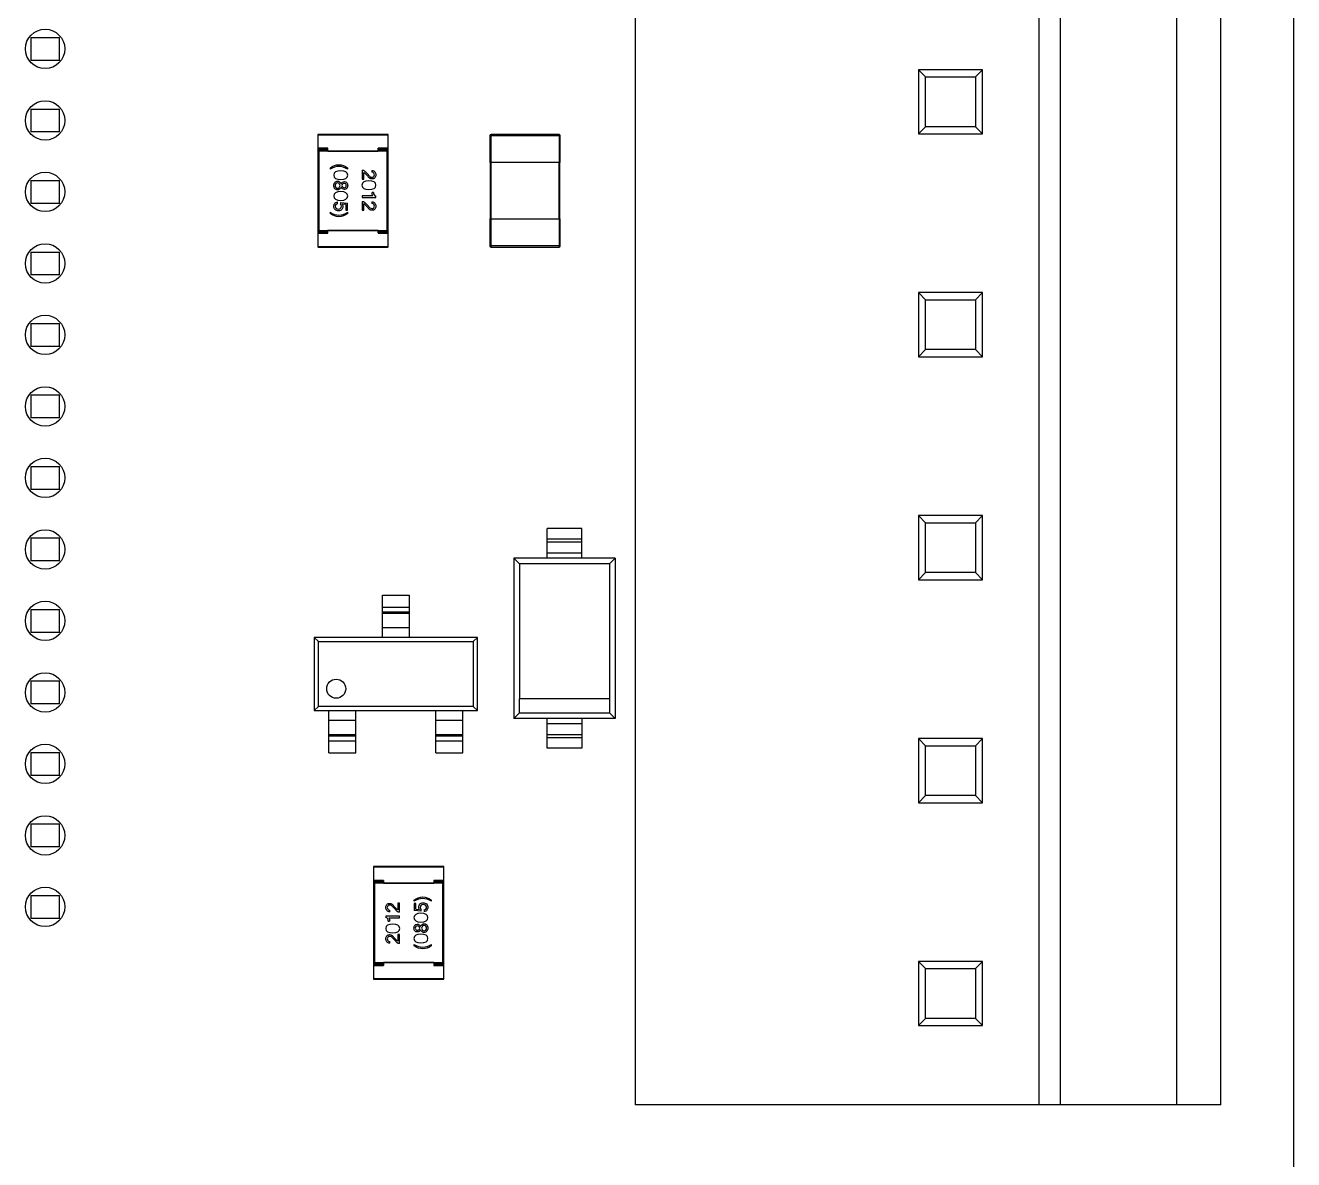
# Model space of a CAD drawing. Header units: inches. Extents: x 1.24 to 10.48, y 2 to 7.32.
# Drawn here: x 9.589 to 10.476, y 3.976 to 4.769 of the extents above; entities that cross this region are included whole.
import ezdxf

# ---------------------------------------------------------------- set-up
doc = ezdxf.new("R2010")
doc.units = ezdxf.units.IN
doc.header["$LTSCALE"] = 0.605
doc.header["$MEASUREMENT"] = 0
doc.layers.get('0').update_dxf_attribs({"linetype": 'CONTINUOUS'})

msp = doc.modelspace()

# ---------------------------------------------------------------- linework, layer by layer
at = {"color": 7, "linetype": 'Continuous'}
for p, q in [((10.47639, 7.31541), (10.47639, 2.19041)), ((10.01592, 4.01404), (10.01592, 5.57309)), ((10.2982, 5.57309), (10.2982, 4.01404)), ((10.39439, 5.57309), (10.39439, 4.01404)), ((10.42537, 4.01404), (10.42537, 5.57309)), ((9.59302, 4.76058), (9.61302, 4.76058)), ((9.59302, 4.76058), (9.59302, 4.74458)), ((9.61302, 4.74458), (9.61302, 4.76058)), ((9.61302, 4.74458), (9.59302, 4.74458)), ((10.25883, 4.73806), (10.21395, 4.73806)), ((10.21395, 4.73806), (10.21897, 4.73304)), ((10.21395, 4.73806), (10.21395, 4.69318)), ((10.25381, 4.73304), (10.25883, 4.73806)), ((10.25883, 4.69318), (10.25883, 4.73806)), ((10.21897, 4.73304), (10.25381, 4.73304)), ((10.21897, 4.6982), (10.21897, 4.73304)), ((10.25381, 4.73304), (10.25381, 4.6982)), ((9.59302, 4.71058), (9.61302, 4.71058)), ((9.59302, 4.71058), (9.59302, 4.69458)), ((9.61302, 4.69458), (9.61302, 4.71058)), ((9.61302, 4.69458), (9.59302, 4.69458)), ((10.21395, 4.69318), (10.21897, 4.6982)), ((10.21395, 4.69318), (10.25883, 4.69318)), ((10.25381, 4.6982), (10.21897, 4.6982)), ((10.25381, 4.6982), (10.25883, 4.69318)), ((9.79378, 4.69258), (9.79378, 4.61423)), ((9.8428, 4.69278), (9.79398, 4.69278)), ((9.843, 4.61423), (9.843, 4.69258)), ((9.91417, 4.69199), (9.91417, 4.6731)), ((9.9626, 4.69278), (9.91496, 4.69278)), ((9.96338, 4.6731), (9.96338, 4.69199)), ((9.80067, 4.68195), (9.79378, 4.68195)), ((9.79457, 4.68116), (9.79378, 4.68195)), ((9.79398, 4.68294), (9.80067, 4.68294)), ((9.79398, 4.68195), (9.79398, 4.68294)), ((9.84221, 4.68116), (9.79457, 4.68116)), ((9.79457, 4.68116), (9.79457, 4.62565)), ((9.80067, 4.68294), (9.80087, 4.68313)), ((9.80067, 4.68294), (9.80067, 4.68135)), ((9.80087, 4.68119), (9.83591, 4.68119)), ((9.83611, 4.68294), (9.83591, 4.68313)), ((9.83611, 4.68294), (9.8428, 4.68294)), ((9.83611, 4.68135), (9.83611, 4.68294)), ((9.843, 4.68195), (9.83611, 4.68195)), ((9.84221, 4.68116), (9.843, 4.68195)), ((9.84221, 4.62565), (9.84221, 4.68116)), ((9.8428, 4.68195), (9.8428, 4.68294)), ((9.80239, 4.66931), (9.80239, 4.66848)), ((9.8147, 4.66848), (9.8147, 4.66931)), ((9.82483, 4.66785), (9.82483, 4.66163)), ((9.82647, 4.66732), (9.8284, 4.66537)), ((9.83167, 4.66763), (9.83167, 4.66638)), ((9.96338, 4.6731), (9.91417, 4.6731)), ((9.91437, 4.6731), (9.91437, 4.63373)), ((9.96319, 4.63373), (9.96319, 4.6731)), ((9.59302, 4.66058), (9.61302, 4.66058)), ((9.59302, 4.66058), (9.59302, 4.64458)), ((9.61302, 4.64458), (9.61302, 4.66058)), ((9.80955, 4.65706), (9.80869, 4.65846)), ((9.82483, 4.66163), (9.82595, 4.66163)), ((9.82595, 4.66163), (9.82595, 4.66617)), ((9.82994, 4.66222), (9.82775, 4.66446)), ((9.8284, 4.66537), (9.83022, 4.66343)), ((9.80869, 4.65565), (9.80955, 4.65706)), ((9.83222, 4.64994), (9.82483, 4.64994)), ((9.82483, 4.64994), (9.82483, 4.64874)), ((9.82483, 4.64874), (9.83439, 4.64874)), ((9.83269, 4.6522), (9.83173, 4.6522)), ((9.83439, 4.64874), (9.83439, 4.64966)), ((9.61302, 4.64458), (9.59302, 4.64458)), ((9.80761, 4.64431), (9.80761, 4.64555)), ((9.80958, 4.64522), (9.81454, 4.64482)), ((9.80958, 4.64522), (9.80958, 4.64427)), ((9.81343, 4.64379), (9.81082, 4.64399)), ((9.81343, 4.64379), (9.81343, 4.63978)), ((9.81343, 4.63978), (9.81454, 4.63978)), ((9.81454, 4.63978), (9.81454, 4.64482)), ((9.82483, 4.64595), (9.82483, 4.63973)), ((9.82595, 4.63973), (9.82595, 4.64427)), ((9.82647, 4.64542), (9.8284, 4.64347)), ((9.82994, 4.64032), (9.82775, 4.64256)), ((9.8284, 4.64347), (9.83022, 4.64152)), ((9.83167, 4.64573), (9.83167, 4.64448)), ((9.80239, 4.63833), (9.80239, 4.6375)), ((9.8147, 4.6375), (9.8147, 4.63833)), ((9.82483, 4.63973), (9.82595, 4.63973)), ((9.91417, 4.63373), (9.96338, 4.63373)), ((9.91417, 4.63373), (9.91417, 4.61483)), ((9.96338, 4.61483), (9.96338, 4.63373)), ((9.79378, 4.62486), (9.79457, 4.62565)), ((9.79378, 4.62486), (9.80067, 4.62486)), ((9.79398, 4.62388), (9.79398, 4.62486)), ((9.80067, 4.62388), (9.79398, 4.62388)), ((9.79457, 4.62565), (9.84221, 4.62565)), ((9.80067, 4.62547), (9.80067, 4.62388)), ((9.80067, 4.62388), (9.80087, 4.62368)), ((9.83591, 4.62562), (9.80087, 4.62562)), ((9.83611, 4.62388), (9.83591, 4.62368)), ((9.83611, 4.62388), (9.83611, 4.62547)), ((9.83611, 4.62486), (9.843, 4.62486)), ((9.8428, 4.62388), (9.83611, 4.62388)), ((9.84221, 4.62565), (9.843, 4.62486)), ((9.8428, 4.62388), (9.8428, 4.62486)), ((9.79398, 4.61404), (9.8428, 4.61404)), ((9.91496, 4.61404), (9.9626, 4.61404)), ((9.59302, 4.61058), (9.61302, 4.61058)), ((9.59302, 4.61058), (9.59302, 4.59458)), ((9.61302, 4.59458), (9.61302, 4.61058)), ((9.61302, 4.59458), (9.59302, 4.59458)), ((10.25883, 4.58215), (10.21395, 4.58215)), ((10.21897, 4.57713), (10.21395, 4.58215)), ((10.21395, 4.58215), (10.21395, 4.53727)), ((10.25883, 4.58215), (10.25381, 4.57713)), ((10.25883, 4.53727), (10.25883, 4.58215)), ((10.21897, 4.57713), (10.25381, 4.57713)), ((10.21897, 4.54229), (10.21897, 4.57713)), ((10.25381, 4.57713), (10.25381, 4.54229)), ((9.59302, 4.56058), (9.61302, 4.56058)), ((9.59302, 4.56058), (9.59302, 4.54458)), ((9.61302, 4.54458), (9.61302, 4.56058)), ((9.61302, 4.54458), (9.59302, 4.54458)), ((10.21897, 4.54229), (10.21395, 4.53727)), ((10.25381, 4.54229), (10.21897, 4.54229)), ((10.25883, 4.53727), (10.25381, 4.54229)), ((10.21395, 4.53727), (10.25883, 4.53727)), ((9.59302, 4.51058), (9.61302, 4.51058)), ((9.59302, 4.51058), (9.59302, 4.49458)), ((9.61302, 4.49458), (9.61302, 4.51058)), ((9.61302, 4.49458), (9.59302, 4.49458)), ((9.59302, 4.46058), (9.61302, 4.46058)), ((9.59302, 4.46058), (9.59302, 4.44458)), ((9.61302, 4.44458), (9.61302, 4.46058)), ((9.61302, 4.44458), (9.59302, 4.44458)), ((10.25883, 4.42625), (10.21395, 4.42625)), ((10.21897, 4.42123), (10.21395, 4.42625)), ((10.21395, 4.42625), (10.21395, 4.38136)), ((10.21897, 4.42123), (10.25381, 4.42123)), ((10.21897, 4.38639), (10.21897, 4.42123)), ((10.25883, 4.42625), (10.25381, 4.42123)), ((10.25381, 4.42123), (10.25381, 4.38639)), ((10.25883, 4.38136), (10.25883, 4.42625)), ((9.59302, 4.41058), (9.61302, 4.41058)), ((9.59302, 4.41058), (9.59302, 4.39458)), ((9.61302, 4.39458), (9.61302, 4.41058)), ((9.97849, 4.41718), (9.95428, 4.41718)), ((9.95428, 4.39651), (9.95428, 4.41718)), ((9.97849, 4.39651), (9.97849, 4.41718)), ((9.97849, 4.40761), (9.95428, 4.40761)), ((9.61302, 4.39458), (9.59302, 4.39458)), ((10.00182, 4.39651), (9.93095, 4.39651)), ((9.93095, 4.39651), (9.93499, 4.39247)), ((9.93095, 4.39651), (9.93095, 4.28431)), ((9.99778, 4.39247), (9.93499, 4.39247)), ((9.93499, 4.39247), (9.93499, 4.29819)), ((9.99778, 4.39247), (10.00182, 4.39651)), ((9.99778, 4.39247), (9.99778, 4.29819)), ((10.00182, 4.39651), (10.00182, 4.28431)), ((10.21897, 4.38639), (10.21395, 4.38136)), ((10.25381, 4.38639), (10.21897, 4.38639)), ((10.25883, 4.38136), (10.25381, 4.38639)), ((10.21395, 4.38136), (10.25883, 4.38136)), ((9.83894, 4.37053), (9.85784, 4.37053)), ((9.83894, 4.341), (9.83894, 4.37053)), ((9.85784, 4.341), (9.85784, 4.37053)), ((9.59302, 4.36058), (9.61302, 4.36058)), ((9.59302, 4.36058), (9.59302, 4.34458)), ((9.61302, 4.34458), (9.61302, 4.36058)), ((9.61302, 4.34458), (9.59302, 4.34458)), ((9.90548, 4.341), (9.7913, 4.341)), ((9.79421, 4.3381), (9.7913, 4.341)), ((9.7913, 4.341), (9.7913, 4.28982)), ((9.90548, 4.341), (9.90257, 4.3381)), ((9.90548, 4.28982), (9.90548, 4.341)), ((9.79421, 4.3381), (9.90257, 4.3381)), ((9.79421, 4.29273), (9.79421, 4.3381)), ((9.90257, 4.3381), (9.90257, 4.29273)), ((9.59302, 4.31058), (9.61302, 4.31058)), ((9.59302, 4.31058), (9.59302, 4.29458)), ((9.61302, 4.29458), (9.61302, 4.31058)), ((9.61302, 4.29458), (9.59302, 4.29458)), ((9.99779, 4.29819), (9.93499, 4.29819)), ((9.93499, 4.28834), (9.93499, 4.29819)), ((9.99779, 4.29819), (9.99779, 4.28834)), ((9.79421, 4.29273), (9.7913, 4.28982)), ((9.7913, 4.28982), (9.90548, 4.28982)), ((9.90257, 4.29273), (9.79421, 4.29273)), ((9.80154, 4.26029), (9.80154, 4.28982)), ((9.82044, 4.26029), (9.82044, 4.28982)), ((9.87634, 4.26029), (9.87634, 4.28982)), ((9.89524, 4.26029), (9.89524, 4.28982)), ((9.90548, 4.28982), (9.90257, 4.29273)), ((9.93499, 4.28834), (9.93095, 4.28431)), ((9.93499, 4.28834), (9.99779, 4.28834)), ((10.00182, 4.28431), (9.99779, 4.28834)), ((10.00182, 4.28431), (9.93095, 4.28431)), ((9.95428, 4.26364), (9.95428, 4.28431)), ((9.97849, 4.28431), (9.97849, 4.26364)), ((9.95428, 4.2732), (9.97849, 4.2732)), ((10.25883, 4.27034), (10.21395, 4.27034)), ((10.21897, 4.26532), (10.21395, 4.27034)), ((10.21395, 4.27034), (10.21395, 4.22546)), ((10.25883, 4.27034), (10.25381, 4.26532)), ((10.25883, 4.22546), (10.25883, 4.27034)), ((9.59302, 4.26058), (9.61302, 4.26058)), ((9.59302, 4.26058), (9.59302, 4.24458)), ((9.61302, 4.24458), (9.61302, 4.26058)), ((9.80154, 4.26029), (9.82044, 4.26029)), ((9.87634, 4.26029), (9.89524, 4.26029)), ((9.97849, 4.26364), (9.95428, 4.26364)), ((10.21897, 4.26532), (10.25381, 4.26532)), ((10.21897, 4.23048), (10.21897, 4.26532)), ((10.25381, 4.26532), (10.25381, 4.23048)), ((9.61302, 4.24458), (9.59302, 4.24458)), ((10.21897, 4.23048), (10.21395, 4.22546)), ((10.21395, 4.22546), (10.25883, 4.22546)), ((10.25381, 4.23048), (10.21897, 4.23048)), ((10.25883, 4.22546), (10.25381, 4.23048)), ((9.59302, 4.21058), (9.61302, 4.21058)), ((9.59302, 4.21058), (9.59302, 4.19458)), ((9.61302, 4.19458), (9.61302, 4.21058)), ((9.61302, 4.19458), (9.59302, 4.19458)), ((9.83278, 4.18058), (9.83278, 4.10224)), ((9.88179, 4.18078), (9.83297, 4.18078)), ((9.88199, 4.10224), (9.88199, 4.18058)), ((9.83967, 4.16995), (9.83278, 4.16995)), ((9.83356, 4.16917), (9.83278, 4.16995)), ((9.83297, 4.17094), (9.83967, 4.17094)), ((9.83297, 4.17094), (9.83297, 4.16995)), ((9.83967, 4.17094), (9.83986, 4.17114)), ((9.83967, 4.17094), (9.83967, 4.16935)), ((9.8751, 4.17094), (9.8749, 4.17114)), ((9.8751, 4.17094), (9.88179, 4.17094)), ((9.8751, 4.16935), (9.8751, 4.17094)), ((9.88199, 4.16995), (9.8751, 4.16995)), ((9.88199, 4.16995), (9.8812, 4.16917)), ((9.88179, 4.17094), (9.88179, 4.16995)), ((9.8812, 4.16917), (9.83356, 4.16917)), ((9.83356, 4.16917), (9.83356, 4.11366)), ((9.83986, 4.1692), (9.8749, 4.1692)), ((9.8812, 4.11366), (9.8812, 4.16917)), ((9.59302, 4.16058), (9.61302, 4.16058)), ((9.59302, 4.16058), (9.59302, 4.14458)), ((9.61302, 4.14458), (9.61302, 4.16058)), ((9.84737, 4.15135), (9.84555, 4.15329)), ((9.84584, 4.1545), (9.84802, 4.15226)), ((9.85094, 4.15509), (9.84983, 4.15509)), ((9.84983, 4.15509), (9.84983, 4.15055)), ((9.85094, 4.14887), (9.85094, 4.15509)), ((9.86107, 4.15731), (9.86107, 4.15649)), ((9.86235, 4.15504), (9.86123, 4.15504)), ((9.86123, 4.15504), (9.86123, 4.15)), ((9.86235, 4.15103), (9.86235, 4.15504)), ((9.87338, 4.15649), (9.87338, 4.15731)), ((9.61302, 4.14458), (9.59302, 4.14458)), ((9.85094, 4.14608), (9.84139, 4.14608)), ((9.84139, 4.14608), (9.84139, 4.14516)), ((9.84355, 4.14488), (9.85094, 4.14488)), ((9.8441, 4.14909), (9.8441, 4.15034)), ((9.8493, 4.1494), (9.84737, 4.15135)), ((9.85094, 4.14488), (9.85094, 4.14608)), ((9.86619, 4.1496), (9.86123, 4.15)), ((9.86235, 4.15103), (9.86495, 4.15083)), ((9.86619, 4.1496), (9.86619, 4.15055)), ((9.86816, 4.15051), (9.86816, 4.14926)), ((9.84309, 4.14262), (9.84404, 4.14262)), ((9.86709, 4.13917), (9.86622, 4.13776)), ((9.86622, 4.13776), (9.86709, 4.13636)), ((9.8441, 4.12719), (9.8441, 4.12844)), ((9.84737, 4.12945), (9.84555, 4.13139)), ((9.84584, 4.1326), (9.84802, 4.13036)), ((9.8493, 4.1275), (9.84737, 4.12945)), ((9.85094, 4.13319), (9.84983, 4.13319)), ((9.84983, 4.13319), (9.84983, 4.12865)), ((9.85094, 4.12696), (9.85094, 4.13319)), ((9.86107, 4.12634), (9.86107, 4.12551)), ((9.87338, 4.12551), (9.87338, 4.12634)), ((9.83356, 4.11366), (9.83278, 4.11287)), ((9.83278, 4.11287), (9.83967, 4.11287)), ((9.83297, 4.11287), (9.83297, 4.11188)), ((9.83967, 4.11188), (9.83297, 4.11188)), ((9.83356, 4.11366), (9.8812, 4.11366)), ((9.83967, 4.11347), (9.83967, 4.11188)), ((9.83967, 4.11188), (9.83986, 4.11169)), ((9.8749, 4.11363), (9.83986, 4.11363)), ((9.8751, 4.11188), (9.8749, 4.11169)), ((9.8751, 4.11188), (9.8751, 4.11347)), ((9.8751, 4.11287), (9.88199, 4.11287)), ((9.88179, 4.11188), (9.8751, 4.11188)), ((9.8812, 4.11366), (9.88199, 4.11287)), ((9.88179, 4.11287), (9.88179, 4.11188)), ((10.25883, 4.11444), (10.21395, 4.11444)), ((10.21897, 4.10941), (10.21395, 4.11444)), ((10.21395, 4.11444), (10.21395, 4.06955)), ((10.21897, 4.10941), (10.25381, 4.10941)), ((10.21897, 4.07457), (10.21897, 4.10941)), ((10.25883, 4.11444), (10.25381, 4.10941)), ((10.25381, 4.10941), (10.25381, 4.07457)), ((10.25883, 4.06955), (10.25883, 4.11444)), ((9.83297, 4.10204), (9.88179, 4.10204)), ((10.21897, 4.07457), (10.21395, 4.06955)), ((10.25381, 4.07457), (10.21897, 4.07457)), ((10.25883, 4.06955), (10.25381, 4.07457)), ((10.21395, 4.06955), (10.25883, 4.06955)), ((10.42537, 4.01404), (10.01592, 4.01404))]:
    msp.add_line(p, q, dxfattribs=at)
at = {"color": 9, "linetype": 'Continuous'}
for p, q in [((10.3133, 4.01404), (10.3133, 5.57309)), ((9.79378, 4.69258), (9.843, 4.69258)), ((9.79398, 4.68294), (9.79398, 4.69278)), ((9.8428, 4.69278), (9.8428, 4.68294)), ((9.91417, 4.69199), (9.96338, 4.69199)), ((9.91496, 4.6731), (9.91496, 4.69278)), ((9.9626, 4.69278), (9.9626, 4.6731)), ((9.80087, 4.68313), (9.79378, 4.68313)), ((9.80087, 4.68119), (9.80087, 4.68313)), ((9.843, 4.68313), (9.83591, 4.68313)), ((9.83591, 4.68313), (9.83591, 4.68119)), ((9.91516, 4.63373), (9.91516, 4.6731)), ((9.9624, 4.6731), (9.9624, 4.63373)), ((9.91496, 4.61404), (9.91496, 4.63373)), ((9.9626, 4.63373), (9.9626, 4.61404)), ((9.79378, 4.62368), (9.80087, 4.62368)), ((9.79398, 4.61404), (9.79398, 4.62388)), ((9.80087, 4.62368), (9.80087, 4.62562)), ((9.83591, 4.62562), (9.83591, 4.62368)), ((9.83591, 4.62368), (9.843, 4.62368)), ((9.8428, 4.62388), (9.8428, 4.61404)), ((9.843, 4.61423), (9.79378, 4.61423)), ((9.96338, 4.61483), (9.91417, 4.61483)), ((9.95428, 4.40994), (9.97849, 4.40994)), ((9.95428, 4.40011), (9.97849, 4.40011)), ((9.83894, 4.36228), (9.85784, 4.36228)), ((9.85784, 4.3587), (9.83894, 4.3587)), ((9.85784, 4.3577), (9.83894, 4.3577)), ((9.83894, 4.3479), (9.85784, 4.3479)), ((9.82044, 4.28292), (9.80154, 4.28292)), ((9.89524, 4.28292), (9.87634, 4.28292)), ((9.97849, 4.2807), (9.95428, 4.2807)), ((9.80154, 4.27312), (9.82044, 4.27312)), ((9.80154, 4.27213), (9.82044, 4.27213)), ((9.82044, 4.26855), (9.80154, 4.26855)), ((9.87634, 4.27312), (9.89524, 4.27312)), ((9.87634, 4.27213), (9.89524, 4.27213)), ((9.89524, 4.26855), (9.87634, 4.26855)), ((9.97849, 4.27088), (9.95428, 4.27088)), ((9.83278, 4.18058), (9.88199, 4.18058)), ((9.83297, 4.17094), (9.83297, 4.18078)), ((9.88179, 4.18078), (9.88179, 4.17094)), ((9.83986, 4.17114), (9.83278, 4.17114)), ((9.83986, 4.1692), (9.83986, 4.17114)), ((9.88199, 4.17114), (9.8749, 4.17114)), ((9.8749, 4.17114), (9.8749, 4.1692)), ((9.83278, 4.11169), (9.83986, 4.11169)), ((9.83297, 4.10204), (9.83297, 4.11188)), ((9.83986, 4.11169), (9.83986, 4.11363)), ((9.8749, 4.11363), (9.8749, 4.11169)), ((9.8749, 4.11169), (9.88199, 4.11169)), ((9.88179, 4.11188), (9.88179, 4.10204)), ((9.88199, 4.10224), (9.83278, 4.10224))]:
    msp.add_line(p, q, dxfattribs=at)
at = {"color": 7, "linetype": 'Continuous'}
for centre, radius in [((9.60302, 4.75258), 0.01378), ((9.60302, 4.70258), 0.01378), ((9.60302, 4.65258), 0.01378), ((9.60302, 4.60258), 0.01378), ((9.60302, 4.55258), 0.01378), ((9.60302, 4.50258), 0.01378), ((9.60302, 4.45258), 0.01378), ((9.60302, 4.40258), 0.01378), ((9.60302, 4.35258), 0.01378), ((9.60302, 4.30258), 0.01378), ((9.80666, 4.30518), 0.00665), ((9.60302, 4.25258), 0.01378), ((9.60302, 4.20258), 0.01378), ((9.60302, 4.15258), 0.01378)]:
    msp.add_circle(centre, radius, dxfattribs=at)
for centre, radius, start, end in [((9.79398, 4.69258), 0.000197, 90, 180), ((9.8428, 4.69258), 0.000197, 0, 90), ((9.91496, 4.69199), 0.000787, 90, 180), ((9.9626, 4.69199), 0.000787, 0, 90), ((9.79398, 4.68313), 0.000197, 180, 270), ((9.8428, 4.68313), 0.000197, 270, 0), ((9.79398, 4.62368), 0.000197, 90, 180), ((9.8428, 4.62368), 0.000197, 0, 90), ((9.79398, 4.61423), 0.000197, 180, 270), ((9.8428, 4.61423), 0.000197, 270, 0), ((9.91496, 4.61483), 0.000787, 180, 270), ((9.9626, 4.61483), 0.000787, 270, 0), ((9.83297, 4.18058), 0.000197, 90, 180), ((9.88179, 4.18058), 0.000197, 0, 90), ((9.83297, 4.17114), 0.000197, 180, 270), ((9.88179, 4.17114), 0.000197, 270, 0), ((9.83297, 4.11169), 0.000197, 90, 180), ((9.88179, 4.11169), 0.000197, 0, 90), ((9.83297, 4.10224), 0.000197, 180, 270), ((9.88179, 4.10224), 0.000197, 270, 0)]:
    msp.add_arc(centre, radius, start, end, dxfattribs=at)
for centre, start_param, end_param in [((9.80087, 4.68135), -3.141593, -1.570796), ((9.83591, 4.68135), -1.570796, 0), ((9.80087, 4.62547), 1.570796, 3.141593), ((9.83591, 4.62547), 0, 1.570796), ((9.83986, 4.16935), -3.141593, -1.570796), ((9.8749, 4.16935), -1.570796, 0), ((9.83986, 4.11347), 1.570796, 3.141593), ((9.8749, 4.11347), 0, 1.570796)]:
    msp.add_ellipse(centre, major_axis=(0.000197, 0), ratio=0.769231, start_param=start_param, end_param=end_param, dxfattribs=at)
for points in [[(9.80239, 4.66931), (9.80437, 4.67083), (9.80642, 4.67159), (9.80855, 4.67159)], [(9.80855, 4.6704), (9.80649, 4.6704), (9.80444, 4.66976), (9.80239, 4.66848)], [(9.80983, 4.66742), (9.8066, 4.66742), (9.80499, 4.6664), (9.80499, 4.66436)], [(9.80855, 4.67159), (9.81068, 4.67159), (9.81273, 4.67083), (9.8147, 4.66931)], [(9.8147, 4.66848), (9.81266, 4.66976), (9.81061, 4.6704), (9.80855, 4.6704)], [(9.8147, 4.66436), (9.8147, 4.6664), (9.81308, 4.66742), (9.80983, 4.66742)], [(9.82483, 4.66785), (9.82541, 4.66785), (9.82595, 4.66768), (9.82647, 4.66732)], [(9.83167, 4.66763), (9.83249, 4.66756), (9.83315, 4.66726), (9.83365, 4.66672)], [(9.83365, 4.66672), (9.83414, 4.66618), (9.83439, 4.66547), (9.83439, 4.66459)], [(9.80499, 4.66436), (9.80499, 4.66232), (9.8066, 4.6613), (9.80983, 4.6613)], [(9.80499, 4.65706), (9.80499, 4.65798), (9.80523, 4.65873), (9.80572, 4.6593)], [(9.80572, 4.6593), (9.80621, 4.65987), (9.80685, 4.66015), (9.80764, 4.66015)], [(9.80639, 4.6584), (9.80609, 4.65806), (9.80594, 4.65762), (9.80594, 4.65706)], [(9.80764, 4.65891), (9.80711, 4.65891), (9.80669, 4.65874), (9.80639, 4.6584)], [(9.80764, 4.66015), (9.80867, 4.66015), (9.80948, 4.6595), (9.81008, 4.6582)], [(9.80869, 4.65846), (9.80839, 4.65876), (9.80805, 4.65891), (9.80764, 4.65891)], [(9.80983, 4.6613), (9.81308, 4.6613), (9.8147, 4.66232), (9.8147, 4.66436)], [(9.81008, 4.6582), (9.81069, 4.65926), (9.81146, 4.65979), (9.81238, 4.65979)], [(9.81238, 4.65854), (9.81162, 4.65854), (9.81103, 4.65805), (9.81058, 4.65706)], [(9.81238, 4.65979), (9.81305, 4.65979), (9.81361, 4.65954), (9.81405, 4.65904)], [(9.81339, 4.65815), (9.81315, 4.65841), (9.81281, 4.65854), (9.81238, 4.65854)], [(9.81375, 4.65706), (9.81375, 4.65752), (9.81363, 4.65788), (9.81339, 4.65815)], [(9.81405, 4.65904), (9.81448, 4.65854), (9.8147, 4.65788), (9.8147, 4.65706)], [(9.82952, 4.66037), (9.82629, 4.66037), (9.82467, 4.65935), (9.82467, 4.65731)], [(9.82775, 4.66446), (9.82682, 4.66558), (9.82622, 4.66615), (9.82595, 4.66617)], [(9.83439, 4.65731), (9.83439, 4.65935), (9.83276, 4.66037), (9.82952, 4.66037)], [(9.83175, 4.66165), (9.83106, 4.66165), (9.83046, 4.66184), (9.82994, 4.66222)], [(9.83022, 4.66343), (9.83068, 4.66307), (9.8312, 4.6629), (9.83177, 4.6629)], [(9.83299, 4.66582), (9.83269, 4.66615), (9.83225, 4.66634), (9.83167, 4.66638)], [(9.83363, 4.66242), (9.83313, 4.66191), (9.8325, 4.66165), (9.83175, 4.66165)], [(9.83177, 4.6629), (9.83229, 4.6629), (9.8327, 4.66305), (9.833, 4.66335)], [(9.83344, 4.66461), (9.83344, 4.66508), (9.83329, 4.66548), (9.83299, 4.66582)], [(9.833, 4.66335), (9.83329, 4.66365), (9.83344, 4.66407), (9.83344, 4.66461)], [(9.83439, 4.66459), (9.83439, 4.66365), (9.83414, 4.66293), (9.83363, 4.66242)], [(9.80572, 4.65482), (9.80523, 4.65539), (9.80499, 4.65613), (9.80499, 4.65706)], [(9.80983, 4.65282), (9.8066, 4.65282), (9.80499, 4.6518), (9.80499, 4.64976)], [(9.80499, 4.64976), (9.80499, 4.64772), (9.8066, 4.6467), (9.80983, 4.6467)], [(9.80764, 4.65396), (9.80685, 4.65396), (9.80621, 4.65425), (9.80572, 4.65482)], [(9.80594, 4.65706), (9.80594, 4.65651), (9.80609, 4.65606), (9.80639, 4.65572)], [(9.80639, 4.65572), (9.80669, 4.65538), (9.80711, 4.65521), (9.80764, 4.65521)], [(9.81008, 4.65592), (9.80948, 4.65461), (9.80867, 4.65396), (9.80764, 4.65396)], [(9.80764, 4.65521), (9.80805, 4.65521), (9.80839, 4.65536), (9.80869, 4.65565)], [(9.8147, 4.64976), (9.8147, 4.6518), (9.81308, 4.65282), (9.80983, 4.65282)], [(9.80983, 4.6467), (9.81308, 4.6467), (9.8147, 4.64772), (9.8147, 4.64976)], [(9.81238, 4.65433), (9.81146, 4.65433), (9.81069, 4.65486), (9.81008, 4.65592)], [(9.81058, 4.65706), (9.81103, 4.65607), (9.81162, 4.65557), (9.81238, 4.65557)], [(9.81238, 4.65557), (9.81281, 4.65557), (9.81315, 4.65571), (9.81339, 4.65597)], [(9.81405, 4.65508), (9.81361, 4.65458), (9.81305, 4.65433), (9.81238, 4.65433)], [(9.81339, 4.65597), (9.81363, 4.65623), (9.81375, 4.6566), (9.81375, 4.65706)], [(9.8147, 4.65706), (9.8147, 4.65624), (9.81448, 4.65558), (9.81405, 4.65508)], [(9.82467, 4.65731), (9.82467, 4.65527), (9.82629, 4.65425), (9.82952, 4.65425)], [(9.82952, 4.65425), (9.83276, 4.65425), (9.83439, 4.65527), (9.83439, 4.65731)], [(9.83222, 4.64994), (9.8319, 4.65043), (9.83173, 4.65118), (9.83173, 4.6522)], [(9.83269, 4.6522), (9.83269, 4.65073), (9.83325, 4.64988), (9.83439, 4.64966)], [(9.80499, 4.64254), (9.80499, 4.64333), (9.80521, 4.64401), (9.80565, 4.64457)], [(9.80594, 4.64021), (9.80531, 4.64079), (9.80499, 4.64157), (9.80499, 4.64254)], [(9.80565, 4.64457), (9.80609, 4.64514), (9.80674, 4.64546), (9.80761, 4.64555)], [(9.80635, 4.64371), (9.80607, 4.64339), (9.80594, 4.64299), (9.80594, 4.64254)], [(9.80594, 4.64254), (9.80594, 4.64196), (9.80616, 4.64149), (9.8066, 4.64113)], [(9.80834, 4.63933), (9.80737, 4.63933), (9.80657, 4.63962), (9.80594, 4.64021)], [(9.80761, 4.64431), (9.80705, 4.64424), (9.80662, 4.64404), (9.80635, 4.64371)], [(9.8066, 4.64113), (9.80704, 4.64077), (9.80758, 4.64059), (9.80823, 4.64059)], [(9.80823, 4.64059), (9.80889, 4.64059), (9.80941, 4.64077), (9.80979, 4.64114)], [(9.81055, 4.6402), (9.81, 4.63962), (9.80926, 4.63933), (9.80834, 4.63933)], [(9.81036, 4.64257), (9.81036, 4.64323), (9.8101, 4.6438), (9.80958, 4.64427)], [(9.80979, 4.64114), (9.81017, 4.6415), (9.81036, 4.64198), (9.81036, 4.64257)], [(9.81138, 4.64225), (9.81138, 4.64147), (9.8111, 4.64078), (9.81055, 4.6402)], [(9.81082, 4.64399), (9.81119, 4.64353), (9.81138, 4.64295), (9.81138, 4.64225)], [(9.82483, 4.64595), (9.82541, 4.64595), (9.82595, 4.64578), (9.82647, 4.64542)], [(9.82775, 4.64256), (9.82682, 4.64368), (9.82622, 4.64425), (9.82595, 4.64427)], [(9.83175, 4.63975), (9.83106, 4.63975), (9.83046, 4.63994), (9.82994, 4.64032)], [(9.83022, 4.64152), (9.83068, 4.64117), (9.8312, 4.641), (9.83177, 4.641)], [(9.83167, 4.64573), (9.83249, 4.64566), (9.83315, 4.64536), (9.83365, 4.64482)], [(9.83299, 4.64392), (9.83269, 4.64425), (9.83225, 4.64444), (9.83167, 4.64448)], [(9.83363, 4.64052), (9.83313, 4.64001), (9.8325, 4.63975), (9.83175, 4.63975)], [(9.83177, 4.641), (9.83229, 4.641), (9.8327, 4.64115), (9.833, 4.64145)], [(9.83344, 4.64271), (9.83344, 4.64318), (9.83329, 4.64358), (9.83299, 4.64392)], [(9.833, 4.64145), (9.83329, 4.64175), (9.83344, 4.64217), (9.83344, 4.64271)], [(9.83439, 4.64269), (9.83439, 4.64175), (9.83414, 4.64103), (9.83363, 4.64052)], [(9.83365, 4.64482), (9.83414, 4.64428), (9.83439, 4.64357), (9.83439, 4.64269)], [(9.80239, 4.63833), (9.80444, 4.63706), (9.80649, 4.63642), (9.80855, 4.63642)], [(9.80855, 4.63523), (9.80642, 4.63523), (9.80437, 4.63599), (9.80239, 4.6375)], [(9.80855, 4.63642), (9.81061, 4.63642), (9.81266, 4.63706), (9.8147, 4.63833)], [(9.8147, 4.6375), (9.81273, 4.63599), (9.81068, 4.63523), (9.80855, 4.63523)], [(9.84139, 4.15213), (9.84139, 4.15307), (9.84164, 4.15379), (9.84214, 4.1543)], [(9.84213, 4.15), (9.84163, 4.15054), (9.84139, 4.15125), (9.84139, 4.15213)], [(9.84214, 4.1543), (9.84264, 4.15481), (9.84327, 4.15507), (9.84403, 4.15507)], [(9.84278, 4.15337), (9.84248, 4.15307), (9.84233, 4.15265), (9.84233, 4.15211)], [(9.84233, 4.15211), (9.84233, 4.15164), (9.84248, 4.15124), (9.84278, 4.1509)], [(9.844, 4.15382), (9.84348, 4.15382), (9.84307, 4.15367), (9.84278, 4.15337)], [(9.84555, 4.15329), (9.84509, 4.15364), (9.84458, 4.15382), (9.844, 4.15382)], [(9.84403, 4.15507), (9.84471, 4.15507), (9.84531, 4.15488), (9.84584, 4.1545)], [(9.84802, 4.15226), (9.84895, 4.15114), (9.84955, 4.15057), (9.84983, 4.15055)], [(9.86107, 4.15731), (9.86305, 4.15883), (9.8651, 4.15959), (9.86723, 4.15959)], [(9.86723, 4.1584), (9.86517, 4.1584), (9.86312, 4.15776), (9.86107, 4.15649)], [(9.86439, 4.15257), (9.86439, 4.15335), (9.86467, 4.15403), (9.86522, 4.15462)], [(9.86495, 4.15083), (9.86458, 4.15129), (9.86439, 4.15187), (9.86439, 4.15257)], [(9.86522, 4.15462), (9.86577, 4.1552), (9.86651, 4.15549), (9.86743, 4.15549)], [(9.86599, 4.15368), (9.86561, 4.15332), (9.86542, 4.15284), (9.86542, 4.15225)], [(9.86542, 4.15225), (9.86542, 4.15158), (9.86567, 4.15102), (9.86619, 4.15055)], [(9.86755, 4.15423), (9.86689, 4.15423), (9.86637, 4.15405), (9.86599, 4.15368)], [(9.86723, 4.15959), (9.86936, 4.15959), (9.87141, 4.15883), (9.87338, 4.15731)], [(9.87338, 4.15649), (9.87134, 4.15776), (9.86928, 4.1584), (9.86723, 4.1584)], [(9.86743, 4.15549), (9.8684, 4.15549), (9.8692, 4.1552), (9.86983, 4.15461)], [(9.86918, 4.15369), (9.86874, 4.15405), (9.86819, 4.15423), (9.86755, 4.15423)], [(9.86984, 4.15228), (9.86984, 4.15286), (9.86962, 4.15333), (9.86918, 4.15369)], [(9.86942, 4.1511), (9.8697, 4.15143), (9.86984, 4.15182), (9.86984, 4.15228)], [(9.86983, 4.15461), (9.87047, 4.15403), (9.87078, 4.15325), (9.87078, 4.15228)], [(9.87078, 4.15228), (9.87078, 4.15149), (9.87056, 4.15081), (9.87013, 4.15024)], [(9.84309, 4.14262), (9.84309, 4.14409), (9.84252, 4.14494), (9.84139, 4.14516)], [(9.8441, 4.14909), (9.84328, 4.14916), (9.84262, 4.14946), (9.84213, 4.15)], [(9.84278, 4.1509), (9.84308, 4.15057), (9.84352, 4.15038), (9.8441, 4.15034)], [(9.84355, 4.14488), (9.84388, 4.14439), (9.84404, 4.14364), (9.84404, 4.14262)], [(9.85094, 4.14887), (9.85037, 4.14887), (9.84982, 4.14904), (9.8493, 4.1494)], [(9.86594, 4.14812), (9.86269, 4.14812), (9.86107, 4.1471), (9.86107, 4.14506)], [(9.86107, 4.14506), (9.86107, 4.14302), (9.86269, 4.142), (9.86594, 4.142)], [(9.87078, 4.14506), (9.87078, 4.1471), (9.86917, 4.14812), (9.86594, 4.14812)], [(9.86594, 4.142), (9.86917, 4.142), (9.87078, 4.14302), (9.87078, 4.14506)], [(9.86816, 4.15051), (9.86873, 4.15058), (9.86915, 4.15078), (9.86942, 4.1511)], [(9.87013, 4.15024), (9.86969, 4.14968), (9.86903, 4.14935), (9.86816, 4.14926)], [(9.84626, 4.14057), (9.84301, 4.14057), (9.84139, 4.13955), (9.84139, 4.13751)], [(9.84139, 4.13751), (9.84139, 4.13547), (9.84301, 4.13445), (9.84626, 4.13445)], [(9.8511, 4.13751), (9.8511, 4.13955), (9.84948, 4.14057), (9.84626, 4.14057)], [(9.84626, 4.13445), (9.84948, 4.13445), (9.8511, 4.13547), (9.8511, 4.13751)], [(9.86107, 4.13776), (9.86107, 4.13858), (9.86129, 4.13924), (9.86173, 4.13974)], [(9.86173, 4.13578), (9.86129, 4.13628), (9.86107, 4.13694), (9.86107, 4.13776)], [(9.86173, 4.13974), (9.86216, 4.14024), (9.86272, 4.14049), (9.8634, 4.14049)], [(9.8634, 4.13503), (9.86272, 4.13503), (9.86216, 4.13528), (9.86173, 4.13578)], [(9.86238, 4.13885), (9.86214, 4.13859), (9.86202, 4.13822), (9.86202, 4.13776)], [(9.86202, 4.13776), (9.86202, 4.1373), (9.86214, 4.13694), (9.86238, 4.13667)], [(9.8634, 4.13924), (9.86297, 4.13924), (9.86263, 4.13911), (9.86238, 4.13885)], [(9.86238, 4.13667), (9.86263, 4.13641), (9.86297, 4.13628), (9.8634, 4.13628)], [(9.8634, 4.14049), (9.86432, 4.14049), (9.86508, 4.13996), (9.86569, 4.1389)], [(9.86519, 4.13776), (9.86475, 4.13875), (9.86415, 4.13924), (9.8634, 4.13924)], [(9.8634, 4.13628), (9.86415, 4.13628), (9.86475, 4.13677), (9.86519, 4.13776)], [(9.86569, 4.13662), (9.86508, 4.13556), (9.86432, 4.13503), (9.8634, 4.13503)], [(9.86569, 4.1389), (9.86629, 4.14021), (9.86711, 4.14086), (9.86813, 4.14086)], [(9.86813, 4.13466), (9.86711, 4.13466), (9.86629, 4.13531), (9.86569, 4.13662)], [(9.86813, 4.13961), (9.86773, 4.13961), (9.86738, 4.13946), (9.86709, 4.13917)], [(9.86709, 4.13636), (9.86738, 4.13606), (9.86773, 4.13591), (9.86813, 4.13591)], [(9.86813, 4.14086), (9.86892, 4.14086), (9.86956, 4.14057), (9.87005, 4.14)], [(9.86938, 4.1391), (9.86908, 4.13944), (9.86866, 4.13961), (9.86813, 4.13961)], [(9.86813, 4.13591), (9.86866, 4.13591), (9.86908, 4.13608), (9.86938, 4.13642)], [(9.87005, 4.13552), (9.86956, 4.13495), (9.86892, 4.13466), (9.86813, 4.13466)], [(9.86984, 4.13776), (9.86984, 4.13831), (9.86969, 4.13876), (9.86938, 4.1391)], [(9.86938, 4.13642), (9.86969, 4.13675), (9.86984, 4.1372), (9.86984, 4.13776)], [(9.87005, 4.14), (9.87054, 4.13943), (9.87078, 4.13868), (9.87078, 4.13776)], [(9.87078, 4.13776), (9.87078, 4.13684), (9.87054, 4.13609), (9.87005, 4.13552)], [(9.84139, 4.13023), (9.84139, 4.13117), (9.84164, 4.13189), (9.84214, 4.1324)], [(9.84213, 4.1281), (9.84163, 4.12864), (9.84139, 4.12935), (9.84139, 4.13023)], [(9.8441, 4.12719), (9.84328, 4.12726), (9.84262, 4.12756), (9.84213, 4.1281)], [(9.84214, 4.1324), (9.84264, 4.13291), (9.84327, 4.13316), (9.84403, 4.13316)], [(9.84278, 4.13147), (9.84248, 4.13117), (9.84233, 4.13075), (9.84233, 4.13021)], [(9.84233, 4.13021), (9.84233, 4.12974), (9.84248, 4.12934), (9.84278, 4.129)], [(9.844, 4.13192), (9.84348, 4.13192), (9.84307, 4.13177), (9.84278, 4.13147)], [(9.84278, 4.129), (9.84308, 4.12867), (9.84352, 4.12848), (9.8441, 4.12844)], [(9.84555, 4.13139), (9.84509, 4.13174), (9.84458, 4.13192), (9.844, 4.13192)], [(9.84403, 4.13316), (9.84471, 4.13316), (9.84531, 4.13298), (9.84584, 4.1326)], [(9.84802, 4.13036), (9.84895, 4.12924), (9.84955, 4.12867), (9.84983, 4.12865)], [(9.85094, 4.12696), (9.85037, 4.12696), (9.84982, 4.12714), (9.8493, 4.1275)], [(9.86594, 4.13352), (9.86269, 4.13352), (9.86107, 4.1325), (9.86107, 4.13046)], [(9.86107, 4.13046), (9.86107, 4.12842), (9.86269, 4.1274), (9.86594, 4.1274)], [(9.86107, 4.12634), (9.86312, 4.12506), (9.86517, 4.12442), (9.86723, 4.12442)], [(9.86723, 4.12323), (9.8651, 4.12323), (9.86305, 4.12399), (9.86107, 4.12551)], [(9.87078, 4.13046), (9.87078, 4.1325), (9.86917, 4.13352), (9.86594, 4.13352)], [(9.86594, 4.1274), (9.86917, 4.1274), (9.87078, 4.12842), (9.87078, 4.13046)], [(9.86723, 4.12442), (9.86928, 4.12442), (9.87134, 4.12506), (9.87338, 4.12634)], [(9.87338, 4.12551), (9.87141, 4.12399), (9.86936, 4.12323), (9.86723, 4.12323)]]:
    msp.add_open_spline(points, degree=3, dxfattribs=at)

doc.saveas('drawing.dxf')
